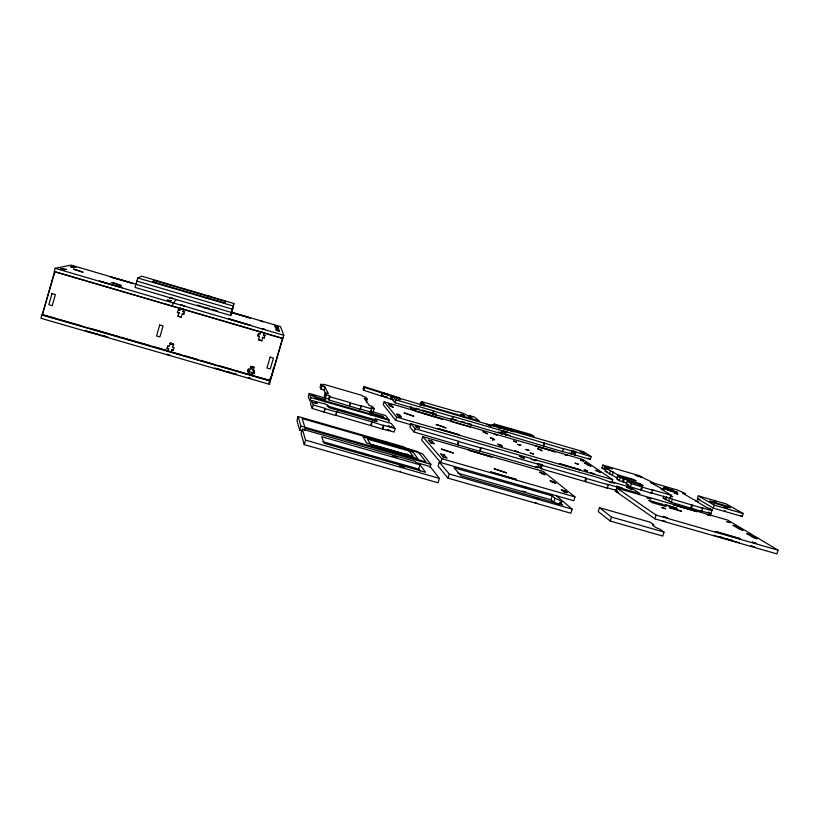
<?xml version="1.0" encoding="UTF-8"?>
<svg xmlns="http://www.w3.org/2000/svg" width="819" height="819" viewBox="0 0 819 819"><rect width="100%" height="100%" fill="white"/><g stroke="black" fill="none" stroke-linecap="round" stroke-linejoin="round"><path stroke-width="1.23" d="M233.466 306.091L233.825 303.501L141.759 276.187L137.797 277.958L135.063 287.459L230.723 315.52L233.466 306.091L137.797 277.958M232.831 307.289L232.555 309.234L136.886 281.122M231.634 312.377L232.053 309.572L231.47 311.599M230.723 315.52L231.019 313.575M215.428 364.885L200.757 360.37M225.583 301.433L225.164 303.03L152.436 281.634L154.453 280.507L225.583 301.433L224.99 303.47M136.671 284.357L71.089 265.11L55.149 268.304L54.208 271.642L282.852 338.575L283.814 335.299L280.507 326.586L231.675 312.254M152.334 346.355L167.987 350.89L42.291 314.803L54.576 271.56L180.221 308.343M54.597 272.676L42.291 314.803M153.87 282.555L154.453 280.507M172.297 306.204L173.249 302.907L176.638 299.437M167.035 348.505L168.622 348.699L167.035 348.505L167.875 345.874M177.436 312.53L179.013 312.797L177.436 312.53L178.266 309.961L179.709 310.381L178.266 309.961M167.844 351.116L168.622 348.699M167.731 346.099L169.175 346.519L170.27 343.018L173.587 343.98L172.502 347.481L174.078 347.676L173.249 350.307L171.806 349.887L173.249 350.307M177.928 316.247L181.388 317.055L177.928 316.247L179.013 312.797M179.586 310.534L180.344 308.19M248.331 369.185L249.764 369.86L248.331 369.185L247.625 371.57L249.048 371.98L248.423 374.426L171.171 352.078L171.949 349.662M181.265 317.219L182.34 313.769L183.773 314.189L182.34 313.769M182.913 311.517L184.48 311.783L182.913 311.517L183.671 309.162L180.477 308.374M183.661 314.353L184.48 311.783M232.094 309.336L232.678 307.32M232.944 306.541L233.825 303.501M258.067 335.913C261.763 337.193 255.497 335.985 258.763 333.517M248.331 369.451L247.635 371.836L249.048 371.98M258.087 336.107L258.794 333.712L260.217 334.132L260.831 331.756M249.764 369.86L250.706 366.339M262.776 337.285L264.24 337.909L262.776 337.285L261.855 340.765L258.558 339.803L259.49 336.322M253.818 369.42L251.453 368.734L252.18 366.277M251.72 375.378L270.28 380.477L282.709 338.155L270.331 380.763L251.72 375.378L252.334 372.932L253.777 373.618L252.334 372.932M253.051 370.812L254.484 371.222L253.051 370.812L253.992 367.291L251.802 366.656M263.513 335.094L264.936 335.514L263.513 335.094L264.117 332.719L262.049 332.115M253.777 373.618L254.463 370.956M264.24 337.909L264.895 335.309M273.423 368.274L271.775 375.45M270.383 381.05L41.892 314.967L40.95 318.294L269.431 384.316L270.383 381.05L269.942 378.552M298.116 416.513L300.901 426.095L425.993 461.926L417.844 451.566L404.658 447.768L404.033 446.928L298.116 416.513L296.939 420.485L299.672 430.272L302.119 430.968M309.224 393.427L308.251 396.713L309.899 400.962L310.892 397.604L309.224 393.427L324.682 397.901L325.604 399.815L324.959 402.027M299.672 430.272L300.901 426.095M302.354 429.187L301.105 433.435L304.248 444.625L438.063 482.79L439.393 478.368L430.057 466.523L416.001 462.479L415.294 461.527L302.354 429.187L305.579 440.151L304.248 444.625M374.57 421.089L375.245 418.826L377.16 421.58L328.849 407.637L327.631 405.077L326.208 404.361L311.486 400.419L310.473 403.839L312.254 408.476L335.933 415.622L336.783 411.742L371.867 421.857L383.804 425.614L382.76 429.115L335.749 415.243L336.783 411.742M304.576 430.425L305.19 428.317L302.18 418.581L408.599 449.129L409.234 449.979L422.481 453.798L430.896 464.322L429.965 467.444M312.254 408.476L313.288 404.965L311.486 400.419M366.359 402.252L367.25 399.232L365.817 397.276L362.837 396.406L362.152 395.454L323.505 384.234L323.966 385.135L320.966 384.265L320.086 387.254L320.987 389.107L324.017 389.987L325.993 393.908M320.987 389.107L321.877 386.077L320.966 384.265M324.017 389.987L324.918 386.957L321.877 386.077M324.918 386.957L328.399 393.704L325.235 392.792L324.304 395.946L325.307 398.003L328.511 398.935L329.043 399.989L360.34 409.305L361.077 405.774L360.34 409.305M325.307 398.003L326.249 394.809L325.235 392.792M324.007 411.865L325.051 408.353L313.288 404.965M324.17 412.233L325.051 408.353M328.511 398.935L329.453 395.741L326.249 394.809M329.043 399.989L329.996 396.775L329.453 395.741M349.416 405.876L350.368 402.672L329.996 396.775M349.621 406.214L350.368 402.672M369.349 414.363L370.321 411.097L385.636 415.53L389.25 420.239L388.585 422.461M371.079 411.24L373.198 411.855L374.14 408.671L370.966 407.749L371.754 408.865L370.802 412.059L360.125 408.978M371.099 415.356L371.754 413.155L370.321 411.097M370.823 425.348L371.867 421.857M371.079 425.747L372.123 422.246M609.275 482.074L611.732 482.78L612.704 479.627L582.933 459.51L384.142 401.822L383.261 404.781L395.7 420.342L410.432 424.6M382.094 418.529L382.749 416.328L371.754 413.155M382.473 428.706L383.517 425.215L395.147 428.572L394.103 432.053L382.76 429.115M498.781 427.59L392.7 396.253L391.861 399.099L395.127 402.825L452.242 419.625L452.764 416.421L452.242 419.625M395.127 402.825L395.997 399.918L392.7 396.253M395.7 420.342L396.662 417.127L384.142 401.822M398.945 416.912L399.57 414.813L396.427 413.912L398.321 416.195L401.505 417.106L399.57 414.813M411.015 406.408L410.462 408.272L411.373 409.244L414.168 410.053L414.731 408.19M411.373 409.244L411.937 407.381M479.647 450.962L537.929 467.782L538.943 464.465L536.721 463.421L540.837 464.322L543.263 465.52L541.84 465.11L541.216 468.734L607.248 488.073L608.261 484.776L607.555 484.285L618.376 487.407L615.97 486.312L617.362 486.711L616.646 486.22L622.542 488.421L621.14 488.011L621.621 488.349L639.977 493.642L630.261 487.192L612.346 482.012L614.7 483.077L610.851 482.237L597.952 477.579L534.858 459.613L537.029 460.626L532.974 459.735L530.63 458.568L531.654 458.681L410.882 423.771L409.899 427.037L414.148 432.063L480.108 451.402L481.122 448.054L480.661 447.635L479.647 450.962L480.108 451.402M419.963 405.354L420.782 402.631L423.495 403.419L421.693 401.689L420.884 404.381M421.181 405.385L421.724 403.562L420.782 402.631M414.148 432.063L415.151 428.716L410.882 423.771M423.904 406.173L424.457 404.351L421.724 403.562M422.758 436.66L421.713 440.141L440.735 462.592L441.902 458.732L422.758 436.66L543.243 471.406L574.958 496.938L573.791 500.747L439.271 462.131L438.083 466.083L448.013 478.132L570.894 513.247L572.153 509.152L556.316 495.7M432.708 413.728L433.568 410.841L395.997 399.918M433.026 414.045L433.568 410.841M420.086 470.976L418.704 469.082L419.973 464.834L321.672 436.701L324.16 443.304L425.563 472.276L419.973 464.834M435.892 414.834L435.647 417.004L436.21 415.131M431.04 443.294L431.746 440.95L428.235 439.946L430.804 442.864L434.367 443.888L431.746 440.95M450.952 419.205L450.726 421.375L470.229 427.037L471.068 424.242L467.414 423.177M450.726 421.375L451.566 418.581M443.294 457.667L444.144 454.852L440.407 453.777L443.335 457.104L447.123 458.2L444.144 454.852M457.524 444.584L458.527 441.246L415.151 428.716M448.013 478.132L449.262 473.986L439.271 462.131M457.934 445.004L458.527 441.246M468.611 417.291L469.144 415.499L474.477 417.055L479.299 420.956L425.43 405.292L424.457 404.351M493.683 425.798L494.226 423.996L531.162 434.49L533.937 436.466L495.587 425.051L494.226 423.996M492.618 440.642L493.233 438.615L490.212 437.745L494.727 439.864L493.233 438.615M502.467 432.801C503.552 427.6 503.644 435.984 500.941 433.405L501.494 430.282L507.125 432.074M505.026 434.582L562.612 451.668L563.482 448.802L505.896 431.715L505.026 434.582L506.255 434.94L504.258 433.988L505.128 431.132M504.699 434.336L505.569 431.47M505.313 434.817L505.896 431.715M543.212 445.812L544.082 442.956M543.714 446.181L544.584 443.314M537.929 467.782L538.564 464.168M541.83 468.488L539.834 467.618L540.837 464.322M540.407 468.079L541.42 464.772M541.216 468.734L541.84 465.11M555.323 502.897A25.563 2.488 17.1 0 0 553.777 502.242L551.033 499.825L552.231 495.884L454.002 467.731L461.271 475.941L562.817 505.006L559.92 502.508A25.563 2.426 17.1 0 0 554.995 498.269L552.231 495.884M553.777 502.242L554.995 498.269M571.488 454.023L571.99 450.921L571.488 454.023L562.069 451.289L562.612 451.668M573.935 454.596L590.264 459.479L591.144 456.623L574.815 451.74L573.935 454.596L575.153 454.944L572.983 453.941L573.853 451.095L570.771 450.563M573.535 454.32L574.406 451.464L573.853 451.095M574.303 454.842L574.815 451.74M559.295 504.524L559.92 502.508M574.754 454.678L575.337 452.774M564.393 492.669L564.967 490.806L561.271 489.742L563.615 491.656L567.332 492.721L564.967 490.806M584.838 481.316L585.851 478.009L542.229 465.417M585.503 481.807L586.517 478.501L585.851 478.009M605.906 469.891L601.955 467.977L602.845 465.09L639.813 475.808L642.065 477.211L635.216 475.225L642.741 477.631L649.518 480.876L654.238 483.794L651.32 482.944L664.004 489.823L661.025 488.963L671.201 495.27L670.239 498.382L650.88 492.782L651.627 493.263L652.589 490.141L651.842 489.67L671.201 495.27M604.002 469.328L604.893 466.421L602.845 465.09M604.617 469.737L605.507 466.83L612.397 468.826L604.893 466.421M606.152 468.304L617.854 474.897L616.922 477.907L605.251 471.242L606.152 468.304L609.06 469.144L605.507 466.83M609.469 474.058L610.38 471.079M599.426 507.657L598.239 511.537L610.227 521.048L662.776 536.076L664.014 532.084L660.268 529.391A25.256 2.303 17.5 0 1 655.835 527.456L652.538 525.071A25.256 2.303 17.5 0 1 653.89 524.815L650.317 522.246L599.426 507.657L611.465 517.035L664.014 532.084M612.397 474.907L613.318 471.928M626.975 483.21L619.348 480.64L617.106 479.156L618.048 476.115L636.168 481.009L633.855 479.535L617.854 474.897M615.98 491.543L617.024 488.134L727.866 520.137L778.05 550.173L776.883 553.89L654.924 518.867L615.98 491.543L618.417 492.239M619.348 480.64L620.29 477.579L618.048 476.115M619.205 489.332L619.881 487.151M610.227 521.048L611.465 517.035M619.932 489.834L620.607 487.643M622.358 481.511L623.3 478.46L620.29 477.579M623.331 482.166L624.273 479.095L623.3 478.46M651.627 493.263L630.435 486.875L626.32 484.142L627.272 481.05L643.161 485.657L640.048 483.66L624.273 479.095M630.435 486.875L631.398 483.753L627.272 481.05M639.414 485.708L640.048 483.66M640.663 489.834L641.625 486.711L631.398 483.753M641.39 490.305L642.352 487.182L641.625 486.711M654.924 518.867L656.08 515.11L617.024 488.134M701.699 511.343L700.859 510.831L710.994 513.748L712.151 509.827L709.131 508.957L711.957 510.647L701.832 507.719L702.671 508.23L701.699 511.343L671.385 502.313L663.206 498.157L663.84 496.109M665.755 499.785L666.717 496.693M668.795 500.665L669.758 497.573L672.358 499.201L702.671 508.23M671.385 502.313L672.358 499.201M690.714 507.893L691.676 504.791M691.533 508.404L692.505 505.292M697.46 498.751L698.351 495.884L726.371 504.013L743.181 513.533L742.249 516.492L713.298 508.118L697.46 498.751L699.897 499.457M713.298 508.118L714.219 505.149L698.351 495.884M400.542 398.976L399.508 397.87L363.892 386.496L363.001 389.23L363.79 390.284L390.632 399.048L391.298 396.027L390.632 399.048M363.79 390.284L364.69 387.52L363.892 386.496M381.234 395.853L382.135 393.1L364.69 387.52M381.459 396.12L382.135 393.1M171.171 351.975L167.915 351.003L181.132 354.688M173.587 343.98L170.27 343.018M108.036 337.111L85.33 330.835L97.42 334.05M387.622 429.535L388.81 429.832M524.713 491.789L525.696 491.82M751.433 545.864L752.262 546.078M664.905 521.355L665.642 521.334M389.557 430.364L390.387 430.364M180.815 308.353L183.169 309.05M203.644 307.238L202.866 307.094L203.583 307.36M168.274 354.525L166.963 354.279L168.13 354.76M168.99 355.006L169.861 355.016M504.576 433.63L505.108 433.63M383.261 395.956L383.794 396.099M663.062 520.464L664.014 520.741M725.286 510.882L724.539 510.667M457.708 473.106L551.033 499.825M449.262 473.986L572.153 509.152M322.87 441.687L418.704 469.082M305.579 440.151L439.393 478.368M261.906 321.273C257.545 320.168 266.41 322.573 261.937 321.437M656.08 515.11L778.05 550.173M720.177 536.865L723.822 537.909M726.238 538.605L732.299 540.345M716.369 536.138L739.444 542.772M441.902 458.732L574.958 496.938M371.202 444.502L408.057 455.067M305.19 428.317L430.896 464.322M208.333 295.935C203.808 294.768 212.889 297.246 208.261 296.048M386.937 397.44L384.879 396.805M367.25 399.232L364.24 398.362L369.4 405.579L372.543 406.49L374.14 408.671M601.955 467.977L604.33 468.663M650.419 482.207L677.63 490.1L682.933 492.393L685.442 493.888L682.585 493.058L692.833 499.201L698.402 501.627L695.464 500.778L706.326 507.278L712.151 509.827M250.716 366.595L253.992 367.291M170.301 343.489L172.727 344.195M170.168 343.693L173.802 344.748M605.251 471.242L607.186 471.805M714.219 505.149L743.181 513.533M248.27 371.355L254.381 373.126M617.106 479.156L619.103 479.729M361.077 405.774L371.754 408.865M642.352 487.182L652.589 490.141M248.956 373.546L252.621 374.611M350.573 402.999L361.292 406.101M670.362 496.017L672.645 496.683L670.618 495.413M43.898 314.987L62.193 320.28M64.629 320.987L81.705 325.921M90.121 328.358L118.612 336.599M121.028 337.305L124.642 338.349M127.047 339.046L149.928 345.659M183.579 355.395L198.3 359.654M220.362 366.042L248.423 374.426M396.662 417.127L612.704 479.627M626.32 484.142L628.767 484.848M325.604 399.815L314.516 396.611L315.1 397.983L383.896 417.864L382.749 416.328M102.14 335.411L105.682 336.435M215.755 368.243L221.857 370.004M226.74 371.416L230.405 372.481M232.842 373.188L236.507 374.242M533.169 460.073L535.626 460.79M214.476 368.151L236.486 374.518M663.206 498.157L665.223 498.74M310.892 397.604L389.25 420.239M480.661 447.635L538.943 464.465M458.947 441.656L481.122 448.054M586.517 478.501L608.261 484.776M375.245 418.826L391.226 423.433L395.147 428.572M327.037 405.917L376.013 420.045M537.653 466.994L539.834 467.618M537.551 467.475L535.718 466.728L537.131 467.137L536.568 466.676M617.362 490.704L606.541 487.581L607.248 488.073M325.215 408.722L336.978 412.111M421.693 401.689L456.367 411.599C462.489 411.988 466.902 415.591 472.02 417.864L469.144 415.499M494.84 426.187L491.82 424.713L511.885 430.548L513.185 431.521L510.462 430.722L513.615 431.838M508.998 430.507L497.993 427.303L499.651 428.593M574.406 451.464L576.033 452.098M452.764 416.421L503.337 431.111M572.358 451.167L562.95 448.433L563.482 448.802M433.896 411.148L453.112 416.728M419.574 409.285L415.95 408.231L415.11 411.046L442.669 419.256L422.737 413.247M421.99 409.991L436.486 414.199M452.784 418.929L456.449 419.993M461.322 421.406L464.977 422.471M498.28 432.043L501.893 433.087M504.299 433.794L510.309 435.534M502.364 433.446L504.258 433.988M571.109 453.398L572.983 453.941M501.852 433.507L500.941 433.405M569.502 453.153L570.72 453.501M569.901 453.419L571.119 453.777M451.893 419.308L502.467 433.988M135.974 284.295L250.286 318.018L231.173 312.408M197.43 305.047L201.003 306.101M205.764 307.494L209.336 308.548M211.722 309.244L217.68 310.995M55.149 268.304L283.814 335.299M260.862 331.951L183.569 309.203M264.148 332.913L282.78 338.37M203.962 307.473L205.989 307.995L204.852 307.586M752.886 546.621L754.708 547.02L754.104 546.703M536.169 502.794L535.104 502.457M400.112 471.355L400.696 471.529M391.298 396.027L399.385 398.607M382.36 393.366L391.533 396.294M390.397 398.781L393.867 399.887M249.529 378.009L250.757 378.501L248.29 377.907M388.656 430.108L387.223 429.535M663.953 521.079L662.325 520.485M523.699 491.502L522.368 491.021M261.333 332.064L264.076 332.77M385.851 396.734L387.131 397.195M752.395 546.457L750.921 545.833M383.589 396.345L382.77 395.997M740.151 515.294L742.249 516.492M708.169 512.039L710.994 513.748M714.117 535.124L715.151 535.79M591.144 456.623L583.742 451.801L500.563 427.62L502.364 428.429L501.156 428.071L501.576 428.398M588.155 458.087L590.264 459.479M615.642 489.496L616.359 489.997L614.956 489.588L615.479 489.957M407.115 453.859L408.497 455.753M274.406 364.926L274.631 365.939M271.12 376.095L271.324 377.19M269.041 381.992L269.431 384.316M261.855 340.765L258.558 339.803M253.747 371.058L253.829 372.123M251.413 367.977L251.453 368.734M556.695 503.521A25.563 2.488 17.1 0 1 557.872 504.094M228.818 318.826L250.829 325.45L228.818 318.826M51.976 293.632L48.833 304.709L52.221 305.692L55.375 294.615L51.976 293.632M159.725 324.989L156.552 335.964L159.9 336.937L163.063 325.962L159.725 324.989M270.147 357.125L266.953 367.997L270.239 368.949L273.433 358.087L270.147 357.125M404.023 467.434L399.6 466.175L404.023 467.434M397 457.043L392.772 455.835L397 457.043M397.676 454.074L393.519 452.887L397.676 454.074M392.956 451.74L388.82 450.552L392.956 451.74M391.328 444.84L387.346 443.703L391.328 444.84M386.834 442.649L382.862 441.502L386.834 442.649M391.738 427.068L388.257 426.064L391.738 427.068M386.005 418.816L382.668 417.864L386.005 418.816M388.994 394.901L383.517 393.151L388.994 394.901M171.13 300.747L167.352 300.225L171.13 300.747M173.362 298.587L169.717 298.065L173.362 298.587M317.332 403.521L313.861 402.528L317.332 403.521M755.876 543.304L752.088 542.117L755.876 543.304M314.793 396.345L311.476 395.382L314.793 396.345M122.246 287.602L99.539 281.122L122.246 287.602M131.839 283.098L110.964 277.119L131.839 283.098M730.272 522.624L726.801 521.549L730.272 522.624M710.616 515.642L707.176 514.567L710.616 515.642M726.934 508.067L723.935 507.135L726.934 508.067M251.709 375.245L248.423 374.293L251.709 375.245M716.492 501.924L713.564 501.023L716.492 501.924M667.045 517.762L663.318 516.554L667.045 517.762M665.632 508.763L662.049 507.647L665.632 508.763M677.692 494.041L674.682 493.099L677.692 494.041M650.655 498.873L647.194 497.798L650.655 498.873M66.114 269.39L63.831 269.881L60.463 268.898L62.787 268.407L66.114 269.39M75.717 267.281L73.669 267.731L70.485 266.799L72.574 266.359L75.717 267.281M667.362 487.909L664.485 486.988L667.362 487.909M539.117 499.017L535.012 497.727L539.117 499.017M265.09 329.545L261.855 328.573L265.09 329.545M277.836 326.689L274.785 325.788L277.836 326.689M527.057 488.042L523.126 486.803L527.057 488.042M594.113 473.884L590.939 472.901L594.113 473.884M587.469 470.853L584.326 469.911L587.469 470.853M578.224 464.138L575.153 463.185L578.224 464.138M583.466 461.005L580.517 460.094L583.466 461.005M567.526 455.405L564.619 454.535L567.526 455.405M517.977 451.863L514.813 450.87L517.977 451.863M533.456 453.992L530.333 453.061L533.456 453.992M528.92 450.348L525.849 449.426L528.92 450.348M184.562 305.948L181.234 304.975L184.562 305.948M520.71 445.26L517.721 444.359L520.71 445.26M516.513 441.994L513.564 441.113L516.513 441.994M208.722 298.577L205.559 297.645L208.722 298.577M497.061 434.961L494.144 434.08L497.061 434.961M513.339 429.934L508.855 428.593L513.339 429.934M502.559 428.194L499.825 427.344L502.559 428.194M506.449 472.87L494.185 468.744L506.449 472.87M453.276 453.04L441.451 449.068L453.276 453.04M438.022 425.01L436.077 424.621L446.191 427.968L438.022 425.01M405.917 413.36L403.962 412.971L413.851 416.247L405.917 413.36M114.117 283.108L111.619 282.494L121.314 285.616L114.117 283.108M76.218 269.861L73.71 269.236L83.118 272.266L76.218 269.861M545.116 474.703L541.646 473.699L539.608 472.041L543.058 473.034L545.116 474.703M750.03 534.479L746.559 533.476L753.664 537.766L757.176 538.779L750.03 534.479M553.624 481.603L550.061 480.579L552.241 482.36L555.835 483.394L553.624 481.603M739.526 538.37L715.284 531.408L740.611 539.045L739.526 538.37M515.775 479.176L490.53 471.928L516.39 479.739L515.775 479.176M408.312 449.877L363.073 436.896L366.615 443.038L413.185 456.388L408.312 449.877M412.94 452.119L367.485 439.076L371.181 445.321L417.977 458.732L412.94 452.119M487.438 433.773L483.097 431.746L487.438 433.773M540.417 449.518L537.489 448.669L542.188 450.829L540.417 449.518M393.151 407.207L390.131 406.337L388.431 404.289L391.41 405.149L393.151 407.207M587.09 463.441L584.162 462.602L588.165 465.325L591.123 466.185L587.09 463.441M673.238 490.427L663.656 487.643L673.976 490.868L673.238 490.427M727.569 506.255L709.571 501.044L712.243 502.6L730.343 507.841L727.569 506.255M677.395 492.321L663.984 488.431L677.395 492.321M677.006 492.7L667.331 489.905L677.753 493.151L677.006 492.7M598.433 471.15L595.413 470.27L600.573 472.604L598.433 471.15M500.89 445.004L497.768 444.103L499.344 445.423L502.467 446.335L500.89 445.004M458.773 434.561L437.592 428.439L459.172 434.95L458.773 434.561M580.282 469.717L559.49 463.708L580.906 470.157L580.282 469.717M418.529 426.914L415.243 425.962L416.349 427.231L419.656 428.183L418.529 426.914M522.727 457.033L519.502 456.101L521.273 457.545L524.518 458.486L522.727 457.033M629.535 487.899L626.351 486.977L631.981 489.537L629.535 487.899M695.72 511.148L673.546 504.75L696.621 511.711L695.72 511.148M676.207 507.954L664.905 504.688L677.078 508.517L676.207 507.954M662.448 504.279L648.607 500.286L652.047 502.579L666.001 506.613L662.448 504.279M736.301 526.228L732.923 525.255L739.649 529.309L743.068 530.303L736.301 526.228M680.691 510.831L669.287 507.545L681.592 511.414L680.691 510.831M491.236 456.715L468.222 450.081L491.738 457.186L491.236 456.715M463.329 415.008L460.636 414.23L464.506 415.991L463.329 415.008M399.242 398.833L396.386 398.003L400.112 399.785L399.242 398.833M489.813 425.174L486.998 424.355L491.175 426.249L489.813 425.174M582.841 452.211L580.067 451.412L584.715 453.439L582.841 452.211M554.75 451.556L535.503 445.966L555.282 451.934L554.75 451.556M278.214 327.754L275.123 326.842L275.501 328.009L278.624 328.931L278.214 327.754M279.054 330.139L275.89 329.207L276.29 330.436L279.484 331.367L279.054 330.139"/></g></svg>
